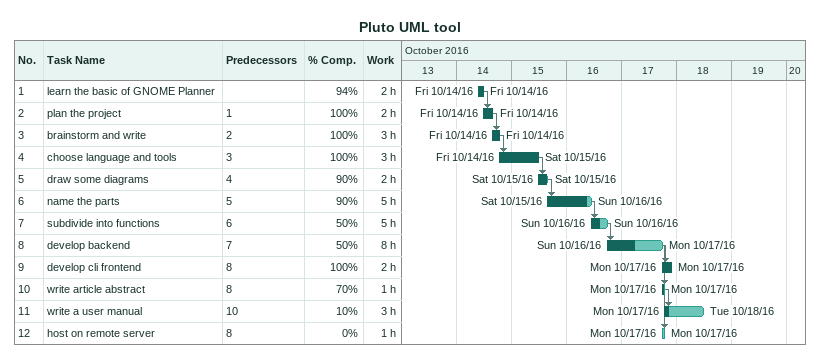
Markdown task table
Pluto UML tool

| ID | Task | Start | Finish | Predecessors | % complete | Work (h) |
|---|---|---|---|---|---|---|
| 1 | learn the basic of GNOME Planner | 2016-10-14 | 2016-10-14 |  | 94 | 2 |
| 2 | plan the project | 2016-10-14 | 2016-10-14 | 1 | 100 | 2 |
| 3 | brainstorm and write | 2016-10-14 | 2016-10-14 | 2 | 100 | 3 |
| 4 | choose language and tools | 2016-10-14 | 2016-10-15 | 3 | 100 | 3 |
| 5 | draw some diagrams | 2016-10-15 | 2016-10-15 | 4 | 90 | 2 |
| 6 | name the parts | 2016-10-15 | 2016-10-16 | 5 | 90 | 5 |
| 7 | subdivide into functions | 2016-10-16 | 2016-10-16 | 6 | 50 | 5 |
| 8 | develop backend | 2016-10-16 | 2016-10-17 | 7 | 50 | 8 |
| 9 | develop cli frontend | 2016-10-17 | 2016-10-17 | 8 | 100 | 2 |
| 10 | write article abstract | 2016-10-17 | 2016-10-17 | 8 | 70 | 1 |
| 11 | write a user manual | 2016-10-17 | 2016-10-18 | 10 | 10 | 3 |
| 12 | host on remote server | 2016-10-17 | 2016-10-17 | 8 | 0 | 1 |
